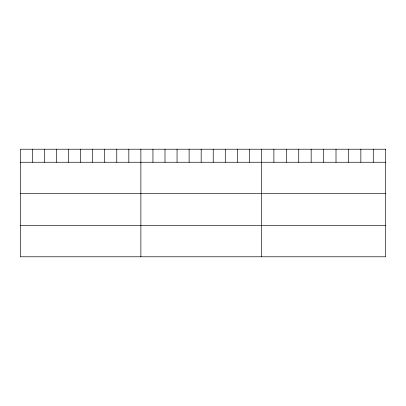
<?xml version="1.0" encoding="UTF-8"?>
<svg xmlns="http://www.w3.org/2000/svg" width="406" height="406" viewBox="0 0 406 406"><rect width="100%" height="100%" fill="white"/><g stroke="black" fill="none" stroke-linecap="round" stroke-linejoin="round"><path stroke-width="0.61" d="M20.3 162.248L385.7 162.248M20.3 193.444L385.7 193.444M20.3 225.589L385.7 225.589M373.276 149.215L373.276 162.248M360.853 149.215L360.853 162.248M348.429 149.215L348.429 162.248M336.006 149.215L336.006 162.248M323.582 149.215L323.582 162.248M311.158 149.215L311.158 162.248M298.735 149.215L298.735 162.248M286.311 149.215L286.311 162.248M273.888 149.215L273.888 162.248M261.464 149.215L261.464 256.785M249.406 149.215L249.406 162.248M237.348 149.215L237.348 162.248M225.289 149.215L225.289 162.248M213.231 149.215L213.231 162.248M201.173 149.215L201.173 162.248M189.115 149.215L189.115 162.248M177.057 149.215L177.057 162.248M164.998 149.215L164.998 162.248M152.94 149.215L152.94 162.248M140.882 149.215L140.882 256.785M128.824 149.215L128.824 162.248M116.766 149.215L116.766 162.248M104.707 149.215L104.707 162.248M92.649 149.215L92.649 162.248M80.591 149.215L80.591 162.248M68.533 149.215L68.533 162.248M56.475 149.215L56.475 162.248M44.416 149.215L44.416 162.248M32.358 149.215L32.358 162.248M385.7 149.215L20.3 149.215L20.3 256.785L385.7 256.785L385.7 149.215"/></g></svg>
